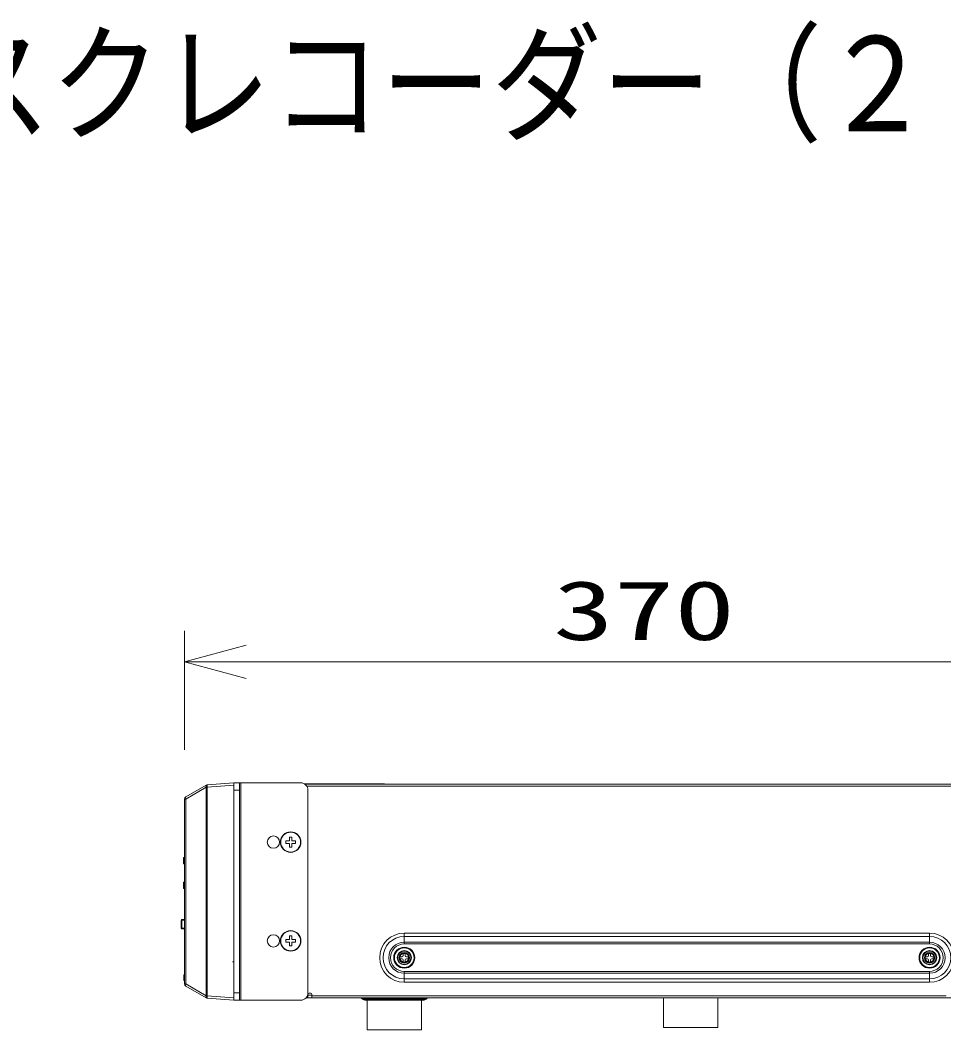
# Model space of a CAD drawing. Units: millimetres on the paper. Extents: x -62 to 64, y -59 to 59.
# Drawn here: x 3.43 to 40.83, y 18.53 to 59.41 of the extents above; entities that cross this region are included whole.
import ezdxf
from ezdxf.enums import TextEntityAlignment as Align

# ---------------------------------------------------------------- set-up
doc = ezdxf.new("R2010")
doc.units = ezdxf.units.MM
doc.layers.add('0-0_MOJI1', color=7, linetype='Continuous')
for name, color, linetype, lineweight in [('0-2_GAIKEI', 4, 'Continuous', 9), ('0-4_SUNPO', 7, 'Continuous', 9), ('0-5_0', 7, 'Continuous', 9)]:
    doc.layers.add(name, color=color, linetype=linetype, lineweight=lineweight)
doc.styles.add('ＭＳ ゴシック', font='')
doc.styles.get('ＭＳ ゴシック').set_extended_font_data('MS Gothic')

# ---------------------------------------------------------------- blocks, each defined once
blk = doc.blocks.new('_Open30')
at = {"layer": '0-5_0'}
blk.add_line((0, 0), (-1, 0), dxfattribs=at)
blk.add_lwpolyline([(-1, 0.2679), (0, 0), (-1, -0.2679)], dxfattribs=at)

msp = doc.modelspace()

# ---------------------------------------------------------------- linework, layer by layer
at = {"layer": '0-2_GAIKEI'}
for p, q in [((10.967, 28.351), (11.002, 28.351)), ((11.007, 28.354), (11.002, 28.351)), ((11.002, 19.907), (11.002, 28.351)), ((12.084, 28.429), (11.007, 28.354)), ((12.084, 28.529), (12.084, 19.729)), ((12.084, 28.229), (12.314, 28.229)), ((12.314, 28.529), (12.314, 19.729)), ((12.364, 28.529), (12.364, 19.729)), ((16.284, 28.486), (14.938, 28.486)), ((15.484, 28.486), (14.938, 28.486)), ((18.184, 28.482), (14.944, 28.482)), ((15.031, 28.399), (47.004, 28.399)), ((15.284, 28.479), (15.284, 28.482)), ((15.484, 28.479), (15.484, 28.482)), ((15.484, 28.479), (18.184, 28.479)), ((16.084, 28.482), (16.084, 28.486)), ((16.284, 28.482), (16.284, 28.486)), ((16.284, 28.483), (18.184, 28.483)), ((18.084, 28.482), (18.084, 28.483)), ((18.084, 28.479), (18.084, 28.479)), ((18.184, 28.482), (18.184, 28.483)), ((18.184, 28.479), (18.184, 28.479)), ((10.084, 27.871), (10.141, 27.871)), ((10.141, 20.387), (10.141, 27.871)), ((14.334, 26.179), (14.184, 26.179)), ((14.184, 26.179), (14.184, 26.079)), ((14.334, 26.329), (14.334, 26.179)), ((14.434, 26.329), (14.334, 26.329)), ((14.434, 26.179), (14.434, 26.329)), ((14.584, 26.179), (14.434, 26.179)), ((14.584, 26.079), (14.584, 26.179)), ((14.184, 26.079), (14.334, 26.079)), ((14.334, 26.079), (14.334, 25.929)), ((14.334, 25.929), (14.434, 25.929)), ((14.434, 26.079), (14.584, 26.079)), ((14.434, 25.929), (14.434, 26.079)), ((10.044, 25.485), (10.044, 25.273)), ((10.044, 25.484), (10.084, 25.484)), ((10.063, 25.505), (10.084, 25.505)), ((10.063, 25.505), (10.063, 25.253)), ((10.044, 25.274), (10.084, 25.274)), ((10.063, 25.253), (10.084, 25.253)), ((10.044, 24.485), (10.044, 24.273)), ((10.044, 24.484), (10.084, 24.484)), ((10.044, 24.274), (10.084, 24.274)), ((10.063, 24.505), (10.084, 24.505)), ((10.063, 24.505), (10.063, 24.253)), ((10.063, 24.253), (10.084, 24.253)), ((9.954, 22.648), (9.954, 22.96)), ((9.983, 22.96), (9.954, 22.96)), ((10.084, 22.993), (9.983, 22.99)), ((10.084, 22.964), (9.983, 22.96)), ((9.983, 22.648), (9.983, 22.96)), ((9.983, 22.648), (9.954, 22.648)), ((10.084, 22.644), (9.983, 22.648)), ((10.084, 22.614), (9.983, 22.618)), ((14.334, 22.179), (14.184, 22.179)), ((14.184, 22.179), (14.184, 22.079)), ((14.184, 22.079), (14.334, 22.079)), ((14.334, 22.329), (14.334, 22.179)), ((14.434, 22.329), (14.334, 22.329)), ((14.334, 22.079), (14.334, 21.929)), ((14.434, 22.179), (14.434, 22.329)), ((14.584, 22.179), (14.434, 22.179)), ((14.434, 22.079), (14.584, 22.079)), ((14.434, 21.929), (14.434, 22.079)), ((14.584, 22.079), (14.584, 22.179)), ((18.984, 22.444), (40.254, 22.444)), ((18.984, 22.004), (18.984, 22.444)), ((18.984, 22.31), (40.254, 22.31)), ((40.254, 22.004), (40.254, 22.079)), ((14.334, 21.929), (14.434, 21.929)), ((18.984, 22.004), (40.254, 22.004)), ((12.054, 21.286), (12.034, 21.286)), ((18.894, 21.489), (18.809, 21.489)), ((18.809, 21.409), (18.809, 21.489)), ((18.809, 21.409), (18.894, 21.409)), ((19.024, 21.624), (18.944, 21.624)), ((18.944, 21.539), (18.944, 21.624)), ((18.944, 21.274), (18.944, 21.359)), ((18.944, 21.274), (19.024, 21.274)), ((19.024, 21.624), (19.024, 21.539)), ((19.024, 21.359), (19.024, 21.274)), ((19.159, 21.489), (19.074, 21.489)), ((19.074, 21.409), (19.159, 21.409)), ((19.159, 21.489), (19.159, 21.409)), ((40.164, 21.489), (40.079, 21.489)), ((40.079, 21.409), (40.079, 21.489)), ((40.079, 21.409), (40.164, 21.409)), ((40.294, 21.624), (40.214, 21.624)), ((40.214, 21.539), (40.214, 21.624)), ((40.214, 21.274), (40.214, 21.359)), ((40.214, 21.274), (40.294, 21.274)), ((40.294, 21.624), (40.294, 21.539)), ((40.294, 21.359), (40.294, 21.274)), ((40.429, 21.489), (40.344, 21.489)), ((40.344, 21.409), (40.429, 21.409)), ((40.429, 21.489), (40.429, 21.409)), ((18.984, 20.454), (18.984, 20.894)), ((40.254, 20.894), (18.984, 20.894)), ((40.254, 20.454), (40.254, 20.894)), ((10.054, 20.529), (10.054, 20.759)), ((10.084, 20.759), (10.054, 20.759)), ((10.084, 20.529), (10.054, 20.529)), ((40.254, 20.819), (18.984, 20.819)), ((40.254, 20.588), (18.984, 20.588)), ((40.254, 20.454), (18.984, 20.454)), ((10.084, 20.387), (10.141, 20.387)), ((10.967, 19.907), (10.141, 20.387)), ((11.002, 19.907), (10.967, 19.907)), ((11.002, 19.907), (11.007, 19.904)), ((12.084, 19.829), (11.007, 19.904)), ((12.084, 20.029), (12.314, 20.029)), ((15.061, 19.914), (15.084, 19.914)), ((15.084, 19.829), (15.084, 19.939)), ((15.084, 19.929), (15.244, 19.929)), ((15.244, 19.939), (15.244, 19.829)), ((15.244, 19.909), (40.924, 19.909)), ((17.294, 19.773), (17.251, 19.807)), ((19.916, 19.807), (17.251, 19.807)), ((19.874, 19.773), (17.294, 19.773)), ((19.749, 19.729), (17.419, 19.729)), ((19.874, 19.773), (19.916, 19.807))]:
    msp.add_line(p, q, dxfattribs=at)
at = {"layer": '0-2_GAIKEI', "color": 7}
for p, q in [((12.084, 28.529), (11.007, 28.454)), ((12.084, 28.529), (14.784, 28.529)), ((47.004, 28.479), (14.949, 28.479)), ((15.084, 28.229), (15.084, 20.029)), ((10.084, 20.387), (10.084, 27.871)), ((10.959, 19.82), (10.133, 20.3)), ((10.959, 19.82), (10.964, 19.818)), ((12.084, 19.729), (11.007, 19.804)), ((12.084, 19.729), (14.784, 19.729)), ((45.504, 19.829), (15.007, 19.829)), ((17.484, 18.529), (17.484, 19.729)), ((19.684, 18.529), (19.684, 19.729)), ((29.484, 18.629), (29.484, 19.829)), ((31.684, 18.629), (31.684, 19.829)), ((19.684, 18.529), (17.484, 18.529)), ((31.684, 18.629), (29.484, 18.629))]:
    msp.add_line(p, q, dxfattribs=at)
msp.add_lwpolyline([(10.964, 28.44), (10.959, 28.438), (10.133, 27.958)], dxfattribs=at)
at = {"layer": '0-2_GAIKEI'}
for points in [[(10.967, 19.907), (10.967, 28.351), (10.141, 27.871)], [(18.984, 22.079), (40.254, 22.079), (40.254, 22.444)]]:
    msp.add_lwpolyline(points, dxfattribs=at)
for centre, radius in [((13.684, 26.129), 0.25), ((14.384, 26.129), 0.415), ((14.384, 26.129), 0.402), ((14.384, 22.129), 0.415), ((14.384, 22.129), 0.402), ((13.684, 22.129), 0.25), ((18.984, 21.449), 0.425), ((18.984, 21.449), 0.398), ((18.984, 21.449), 0.29), ((18.984, 21.449), 0.267), ((40.254, 21.449), 0.425), ((40.254, 21.449), 0.398), ((40.254, 21.449), 0.29), ((40.254, 21.449), 0.267), ((18.984, 21.449), 0.209), ((18.984, 21.449), 0.183), ((40.254, 21.449), 0.209), ((40.254, 21.449), 0.183)]:
    msp.add_circle(centre, radius, dxfattribs=at)
at = {"layer": '0-2_GAIKEI', "color": 7}
for centre, radius, start, end in [((11.014, 28.354), 0.1, 94, 120.1652), ((14.784, 28.229), 0.3, 0, 90), ((10.184, 27.871), 0.1, 120.1652, 180), ((10.184, 20.387), 0.1, 180, 239.8348), ((11.014, 19.904), 0.1, 239.8348, 266), ((14.784, 20.029), 0.3, 270, 0)]:
    msp.add_arc(centre, radius, start, end, dxfattribs=at)
at = {"layer": '0-2_GAIKEI'}
for centre, radius, start, end in [((10.064, 25.485), 0.02, 90, 180), ((10.064, 25.273), 0.02, 180, 270), ((10.064, 24.485), 0.02, 90, 180), ((10.064, 24.273), 0.02, 180, 270), ((9.984, 22.96), 0.03, 92, 180), ((9.984, 22.648), 0.03, 180, 268), ((18.984, 21.449), 0.995, 90, 270), ((18.984, 21.449), 0.861, 90, 270), ((18.984, 21.449), 0.63, 90, 270), ((40.254, 21.449), 0.995, 270, 90), ((40.254, 21.449), 0.861, 270, 90), ((40.254, 21.449), 0.63, 270, 90), ((18.984, 21.449), 0.555, 90, 270), ((40.254, 21.449), 0.555, 270, 90), ((18.894, 21.539), 0.05, 270, 0), ((18.894, 21.359), 0.05, 0, 90), ((19.074, 21.539), 0.05, 180, 270), ((19.074, 21.359), 0.05, 90, 180), ((40.164, 21.539), 0.05, 270, 0), ((40.164, 21.359), 0.05, 0, 90), ((40.344, 21.539), 0.05, 180, 270), ((40.344, 21.359), 0.05, 90, 180), ((15.164, 19.939), 0.08, 0, 180), ((17.189, 19.729), 0.1, 51.3178, 90), ((17.419, 19.929), 0.2, 231.3178, 270), ((19.749, 19.929), 0.2, 270, 308.6822), ((19.979, 19.729), 0.1, 90, 128.6822)]:
    msp.add_arc(centre, radius, start, end, dxfattribs=at)
for centre, major_axis, ratio, start_param, end_param in [((11.009, 28.351), (-0.0503, 0.0865), 0.37652, 6.283185, 7.638544), ((11.009, 28.351), (-0.0503, 0.0865), 0.060347, 0, 1.535737), ((11.014, 28.354), (-0.0503, 0.0865), 0.060347, 0, 1.535737), ((11.014, 28.354), (-0.007, 0.0998), 0.069587, 0, 1.56593), ((10.184, 27.871), (-0.0503, 0.0865), 0.37652, 6.283185, 7.638544), ((9.984, 22.96), (-0.001, 0.03), 0.034878, 6.283185, 7.852764), ((9.984, 22.648), (0.001, 0.03), 0.034878, 1.572014, 3.141593), ((10.184, 20.387), (0.0503, 0.0865), 0.37652, 1.786234, 3.141593), ((11.009, 19.907), (-0.0503, -0.0865), 0.37652, 4.927827, 6.283185), ((11.009, 19.907), (-0.0503, -0.0865), 0.060347, 4.747448, 6.283185), ((11.014, 19.904), (-0.0503, -0.0865), 0.060347, 4.747448, 6.283185), ((11.014, 19.904), (-0.007, -0.0998), 0.069587, 4.717255, 6.283185)]:
    msp.add_ellipse(centre, major_axis=major_axis, ratio=ratio, start_param=start_param, end_param=end_param, dxfattribs=at)
at = {"layer": '0-4_SUNPO'}
for p, q in [((10.084, 29.871), (10.084, 34.678)), ((12.584, 33.428), (44.584, 33.428))]:
    msp.add_line(p, q, dxfattribs=at)

# ---------------------------------------------------------------- block references
at = {"layer": '0-4_SUNPO', "xscale": 2.5, "yscale": 2.5, "rotation": 180}
msp.add_blockref('_Open30', (10.084, 33.428), dxfattribs=at)

# ---------------------------------------------------------------- texts
at = {"layer": '0-0_MOJI1', "style": 'ＭＳ ゴシック', "width": 0.85}
msp.add_text('ネットワークディスクレコーダー（２ＴＢ×２）', height=3.849, dxfattribs=at).set_placement((-35.5, 53.76), align=Align.BOTTOM_LEFT)
at = {"layer": '0-4_SUNPO', "style": 'ＭＳ ゴシック', "width": 1.5}
msp.add_text('370', height=2.405, dxfattribs=at).set_placement((25.012, 33.59), align=Align.BOTTOM_LEFT)

doc.saveas('drawing.dxf')
